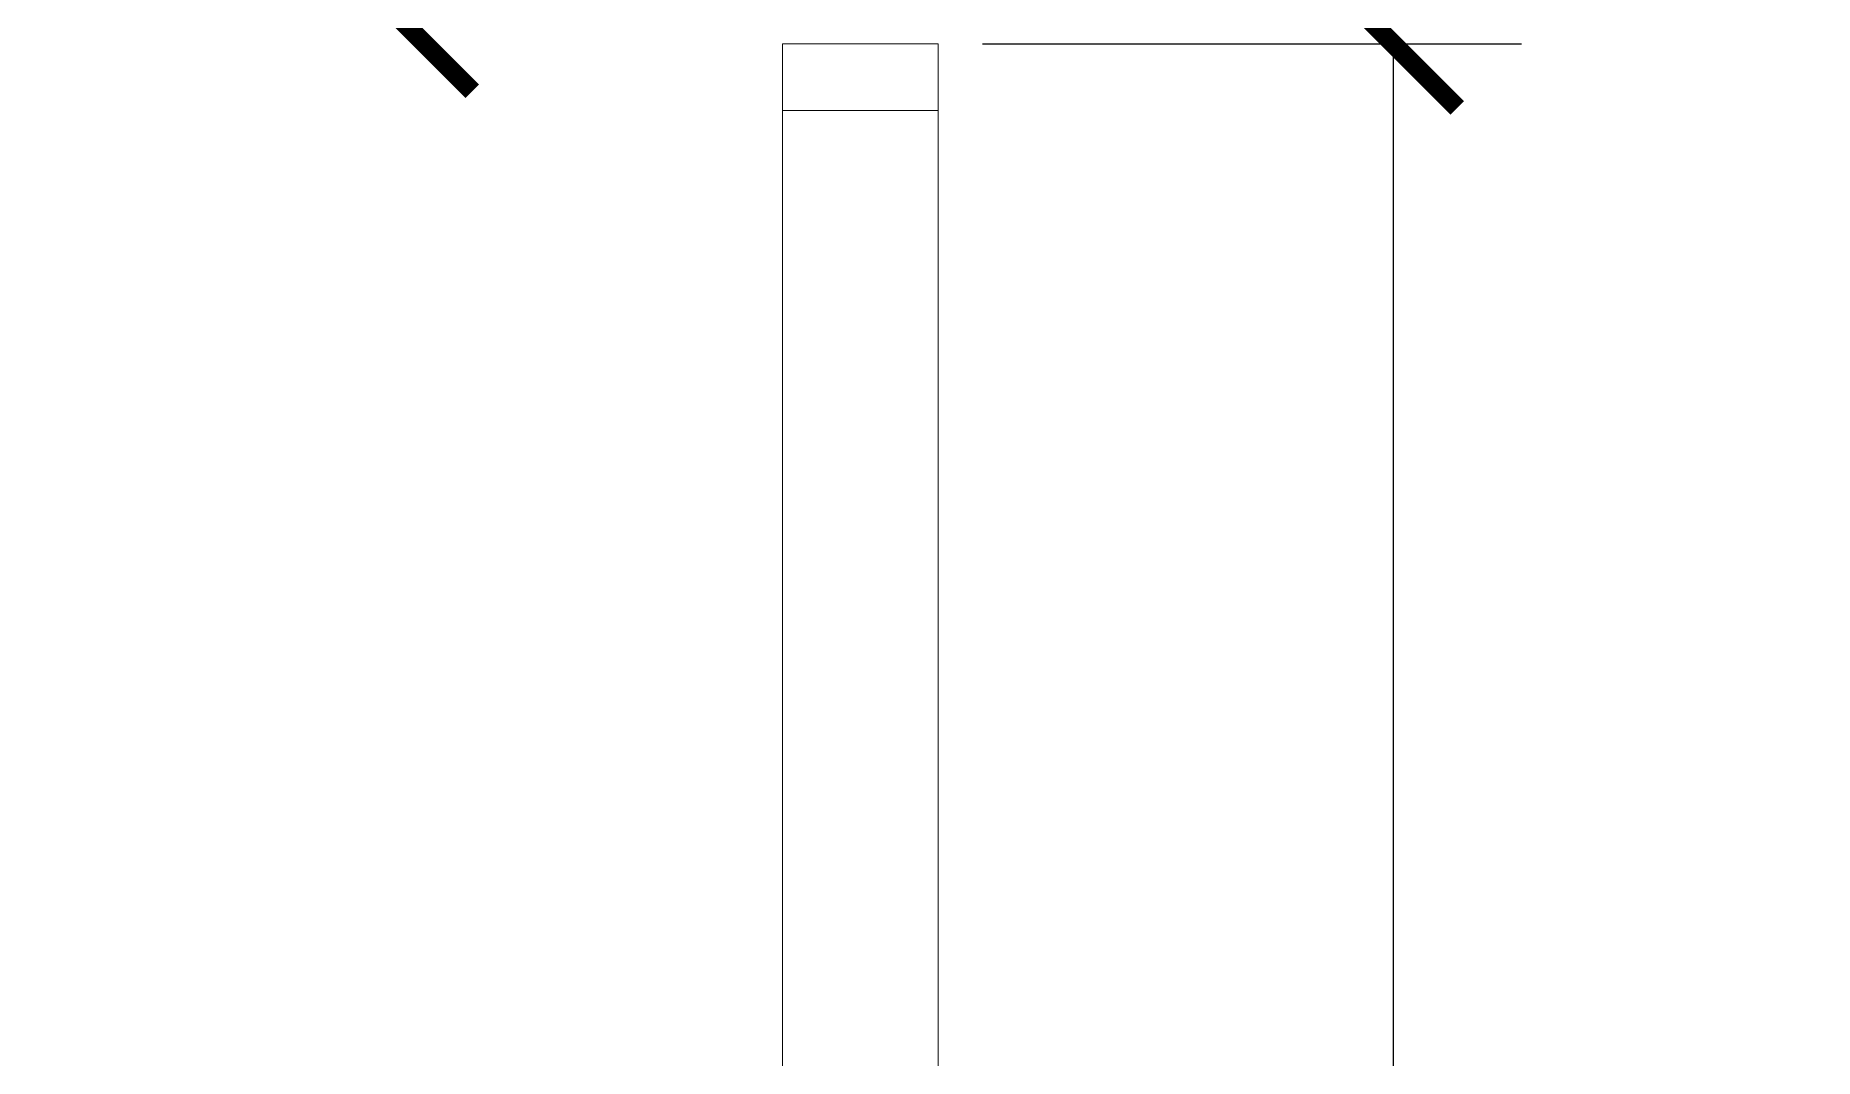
# Model space of a CAD drawing. Header units: inches. Extents: x -465 to -3, y 586 to 1088.
# Drawn here: x -42.55 to -2.55, y 1024.12 to 1047.12 of the extents above; entities that cross this region are included whole.
import ezdxf

# ---------------------------------------------------------------- set-up
doc = ezdxf.new("R2010")
doc.units = ezdxf.units.IN
doc.header["$MEASUREMENT"] = 0
doc.layers.get('0').update_dxf_attribs({"color": 1, "lineweight": 9})
doc.layers.add('A-101-Floorplan-1st-floor', color=7, linetype='Continuous', lineweight=9)
doc.layers.add('A101-Dimensions', color=7, linetype='Continuous', lineweight=9)
doc.styles.add('Annotative', font='Arial.ttf')
doc.dimstyles.new('Annotative', dxfattribs={"dimtxt": 0.18, "dimasz": 0.18, "dimexe": 0.18, "dimexo": 0.0625, "dimgap": 0.09, "dimtad": 0, "dimtih": 1, "dimtoh": 1, "dimdec": 4, "dimzin": 0, "dimdsep": 46, "dimlunit": 4, "dimtxsty": 'Annotative', "dimblk": 'ARCHTICK', "dimblk1": 'ARCHTICK', "dimblk2": 'ARCHTICK', "dimcen": 0.09, "dimadec": 0, "dimazin": 0, "dimtfac": 1, "dimtdec": 4, "dimtofl": 0, "dimtmove": 0, "dimatfit": 3, "dimldrblk": 'ARCHTICK', "dimfxl": 1, "dimtolj": 1, "dimtzin": 0, "dimarcsym": 0})

# ---------------------------------------------------------------- blocks, each defined once
blk = doc.blocks.new('_ArchTick')
at = {"color": 0, "linetype": 'ByBlock', "lineweight": 30, "const_width": 0.15}
blk.add_lwpolyline([(-0.5, -0.5), (0.5, 0.5)], dxfattribs=at)
blk = doc.blocks.new('*D545')
at = {"layer": 'A101-Dimensions', "color": 0, "lineweight": -2, "transparency": 16777216}
for p, q in [((-27.756, 1071.75), (-37.049, 1071.75)), ((-34.169, 1071.75), (-34.169, 1064.367)), ((-34.169, 1047.312), (-34.169, 1054.695)), ((-27.756, 1047.312), (-37.049, 1047.312))]:
    blk.add_line(p, q, dxfattribs=at)
at = {"layer": 'A101-Dimensions', "color": 0, "lineweight": -2, "transparency": 16777216, "xscale": 2.88, "yscale": 2.88, "zscale": 2.88}
for p, rotation in [((-34.169, 1071.75), 90), ((-34.169, 1047.312), 270)]:
    blk.add_blockref('_ArchTick', p, dxfattribs=dict(at, rotation=rotation))
at = {"layer": 'A101-Dimensions', "color": 0, "lineweight": 5, "transparency": 16777216, "insert": (-34.169, 1059.531), "char_height": 2.88, "attachment_point": 5, "style": 'Annotative'}
blk.add_mtext('\\A1;2\'-0{\\H1x;\\S7/16;}"', dxfattribs=at)
blk = doc.blocks.new('*D546')
at = {"layer": 'A101-Dimensions', "color": 0, "lineweight": -2, "transparency": 16777216}
for p, q in [((-21.256, 1046.937), (-9.137, 1046.937)), ((-12.017, 1046.937), (-12.017, 967.783)), ((-12.017, 878.906), (-12.017, 958.061)), ((-21.256, 878.906), (-9.137, 878.906))]:
    blk.add_line(p, q, dxfattribs=at)
at = {"layer": 'A101-Dimensions', "color": 0, "lineweight": -2, "transparency": 16777216, "xscale": 2.88, "yscale": 2.88, "zscale": 2.88}
for p, rotation in [((-12.017, 1046.937), 90), ((-12.017, 878.906), 270)]:
    blk.add_blockref('_ArchTick', p, dxfattribs=dict(at, rotation=rotation))
at = {"layer": 'A101-Dimensions', "color": 0, "lineweight": 5, "transparency": 16777216, "insert": (-12.017, 962.922), "char_height": 2.88, "attachment_point": 5, "style": 'Annotative'}
blk.add_mtext('\\A1;14\'-0{\\H1x;\\S1/16;}"', dxfattribs=at)

msp = doc.modelspace()

# ---------------------------------------------------------------- linework, layer by layer
at = {"layer": 'A-101-Floorplan-1st-floor', "lineweight": 5}
for p, q in [((-25.75559, 1046.93729), (-25.75559, 878.90604)), ((-25.75559, 1046.93729), (-22.25559, 1046.93729)), ((-22.25559, 1046.93729), (-22.25559, 878.90604)), ((-25.75559, 1045.43729), (-22.25559, 1045.43729))]:
    msp.add_line(p, q, dxfattribs=at)

# ---------------------------------------------------------------- dimensions: what is measured, and where the dimension line sits
at = {"layer": 'A101-Dimensions', "lineweight": 5}
for base, p1, p2, picture, middle in [((-34.16911, 1071.74979), (-26.75559, 1047.31229), (-26.75559, 1071.74979), '*D545', (-34.16911, 1059.53104)), ((-12.0174654121, 878.9060435689), (-22.2555907836, 1046.9372935689), (-22.2555907836, 878.9060435689), '*D546', (-12.0174654121, 962.9216685689))]:
    dim = msp.add_linear_dim(base=base, p1=p1, p2=p2, angle=90, dimstyle='Annotative', dxfattribs=at)
    dim.commit()
    dim.dimension.update_dxf_attribs({"geometry": picture, "text_midpoint": middle})

doc.saveas('drawing.dxf')
